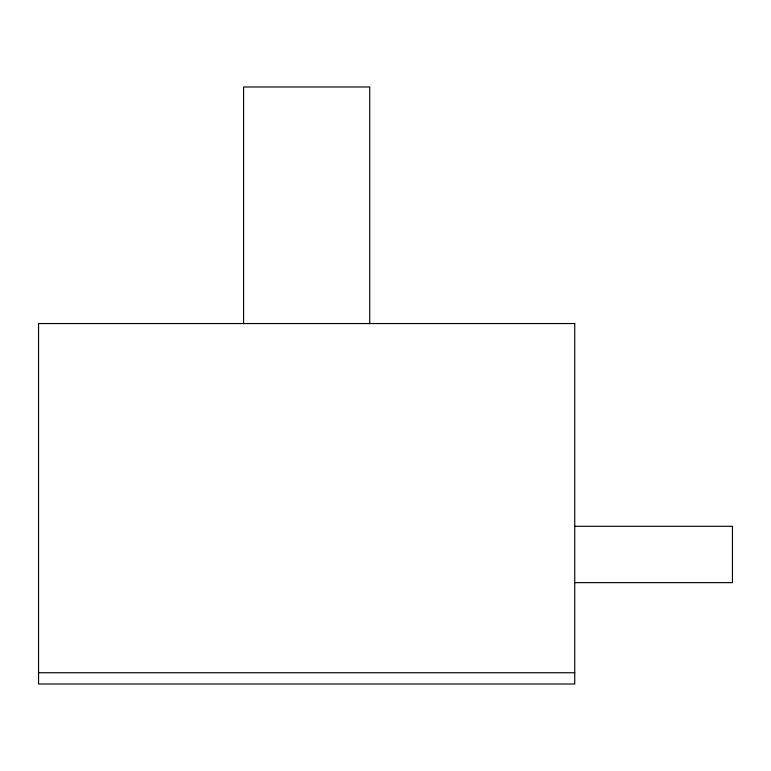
<?xml version="1.0" encoding="UTF-8"?>
<svg xmlns="http://www.w3.org/2000/svg" width="771" height="771" viewBox="0 0 771 771"><rect width="100%" height="100%" fill="white"/><g stroke="black" fill="none" stroke-linecap="round" stroke-linejoin="round"><path stroke-width="1.16" d="M574.347 526.304L732.45 526.304L732.45 582.635L574.347 582.635M38.55 672.746L574.742 672.746M369.733 323.695L369.733 86.988L243.569 86.988L243.569 323.695M574.742 323.541L38.55 323.541L38.55 684.012L574.742 684.012L574.742 323.541"/></g></svg>
